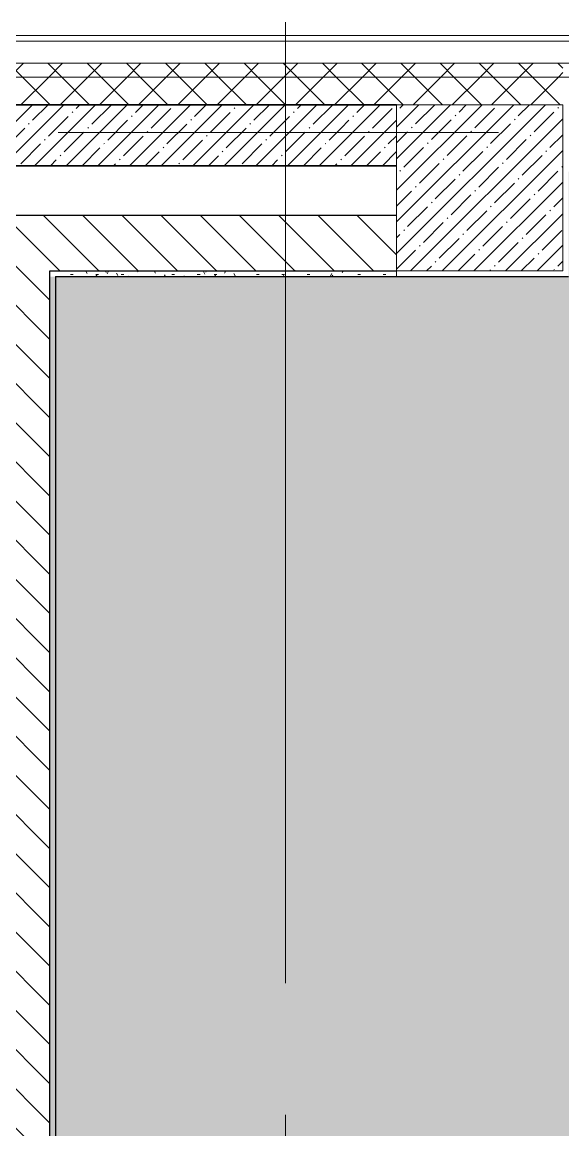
# Model space of a CAD drawing. Header units: millimetres. Extents: x -4196 to 190310, y -8553 to 29000.
# Drawn here: x 28660 to 30610, y 23400 to 27398 of the extents above; entities that cross this region are included whole.
import ezdxf

# ---------------------------------------------------------------- set-up
doc = ezdxf.new("R2010")
doc.units = ezdxf.units.MM
doc.linetypes.add('Осевая', pattern=[3175, 635, -476.25, 1587.5, -476.25])
for name, color, linetype, lineweight in [('A-CLNG-PATT', 7, 'Continuous', 9), ('A-WALL', 7, 'Continuous', 9), ('I-WALL', 7, 'Continuous', 9), ('S-COLS', 7, 'Continuous', 9), ('Оси', 7, 'Continuous', 9), ('Оси-2', 7, 'Осевая', 9)]:
    doc.layers.add(name, color=color, linetype=linetype, lineweight=lineweight)
for name, color, linetype, lineweight, true_color in [('A-WALL-1', 7, 'Continuous', 35, 0x3c3c3c), ('A-WALL-2', 7, 'Continuous', 25, 0x3c3c3c), ('A-WALL-3', 7, 'Continuous', 13, 0x3c3c3c), ('A-WALL-FNSH-1', 7, 'Continuous', 9, 0x3c3c3c), ('A-WALL-FNSH-2', 7, 'Continuous', 13, 0x3c3c3c)]:
    doc.layers.add(name, color=color, linetype=linetype, lineweight=lineweight, true_color=true_color)
pattern_1 = [(45, (0, 0), (-57.02463, 57.02463), []), (45, (57.025, 0), (-57.02463, 57.02463), [100.806, -20.161, 3.353, -16.808])]
pattern_2 = [(135, (0, 0), (-70.71068, -70.71068), [])]
pattern_3 = [(45, (0, 0), (-70.71068, 70.71068), []), (135, (0, 0), (-70.71068, -70.71068), [])]
pattern_4 = [(0, (0, 0), (121.92, 30.48), [10.058, -81.382, 10.058, -81.382, -487.68]), (0, (0, 0), (121.92, 30.48), [-182.88, 10.058, -172.822, 10.058, -81.382, -213.36]), (0, (0, 0), (121.92, 30.48), [-457.2, 10.058, -50.902, 10.058, -142.342]), (120, (45.72, 15.24), (-87.356454, 90.345817), [10.058, -81.382, 10.058, -81.382, -487.68]), (120, (45.72, 15.24), (-87.356454, 90.345817), [-182.88, 10.058, -172.822, 10.058, -81.382, -213.36]), (120, (45.72, 15.24), (-87.356454, 90.345817), [-457.2, 10.058, -50.902, 10.058, -142.342]), (240, (60.96, 76.2), (-34.563546, -120.825817), [10.058, -81.382, 10.058, -81.382, -487.68]), (240, (60.96, 76.2), (-34.563546, -120.825817), [-182.88, 10.058, -172.822, 10.058, -81.382, -213.36]), (240, (60.96, 76.2), (-34.563546, -120.825817), [-457.2, 10.058, -50.902, 10.058, -142.342])]

# ---------------------------------------------------------------- blocks, each defined once
blk = doc.blocks.new('BSC_Колонна _Прямоугольная - 600х600-V18-План потолков с обозначением видов отделки и геометрии 1 этажа в осях 1-12')
at = {"layer": 'S-COLS'}
h = blk.add_hatch(dxfattribs=at)
h.set_pattern_fill('FP_34', color=256, style=0, pattern_type=2)
h.set_pattern_definition([(45, (-30310, -26800), (-57.02463, 57.02463), []), (45, (-30252.975, -26800), (-57.02463, 57.02463), [100.806, -20.161, 3.353, -16.808])])
h.paths.add_polyline_path([(300, -300), (300, 300), (-300, 300), (-300, -300), (-275.8, -300)])
for p, q in [((300, 300), (-300, 300)), ((-300, 300), (-300, -300)), ((300, -300), (300, 300)), ((-300, -300), (300, -300))]:
    blk.add_line(p, q, dxfattribs=at)

msp = doc.modelspace()

# ---------------------------------------------------------------- hatches: boundary and pattern name
at = {"layer": 'A-CLNG-PATT'}
h = msp.add_hatch(color=256, dxfattribs=at)
h.paths.add_polyline_path([(28781, 20121), (33389, 20121), (33389, 21979), (32989, 21979), (32989, 22621), (33369, 22621), (33369, 25229), (32488.5, 25229), (32488.5, 26859), (30631, 26859), (30631, 26479), (28781, 26479), (28781, 21011.4)])
h.paths.add_polyline_path([(29990, 21979), (29990, 22620), (30631, 22620), (30631, 21979)])
at = {"layer": 'A-WALL'}
h = msp.add_hatch(dxfattribs=at)
h.set_pattern_fill('FP_6', color=256, style=0, pattern_type=2)
h.set_pattern_definition(pattern_3)
h.paths.add_polyline_path([(33349.9, 27200), (33760, 27200), (33760, 27250), (33010, 27250), (33010, 27200), (33018.3, 27200)])
h.paths.add_polyline_path([(30034.2, 27200), (30610, 27200), (30610, 27250), (19610.3, 27250), (19610.3, 27200), (27381.6, 27200)])
h.paths.add_polyline_path([(18110.3, 27200), (18710.3, 27200), (18710.3, 27250), (17810.3, 27250), (17810.3, 27200), (18097.6, 27200)])
h.paths.add_polyline_path([(16010.3, 27200), (16910.3, 27200), (16910.3, 27250), (16010.3, 27250)])
h.paths.add_polyline_path([(13730, 27200), (15110.3, 27200), (15110.3, 27250), (13730, 27250)])
h = msp.add_hatch(dxfattribs=at)
h.set_pattern_fill('FP_6', color=256, style=0, pattern_type=2)
h.set_pattern_definition(pattern_3)
h.paths.add_polyline_path([(25810, 27100), (30610, 27100), (30610, 27200), (19610.3, 27200), (19610.3, 27100), (22510, 27100)])
h.paths.add_polyline_path([(16771.3, 27100), (16910.3, 27100), (16910.3, 27200), (16010.3, 27200), (16010.3, 27100)])
h.paths.add_polyline_path([(14310, 27100), (15110.3, 27100), (15110.3, 27200), (13730, 27200), (13730, 27100), (14118.8, 27100)])
h.paths.add_polyline_path([(17810.3, 27100), (18710.3, 27100), (18710.3, 27200), (17810.3, 27200)])
h.paths.add_polyline_path([(33610, 27100), (33710, 27100), (33710, 27200), (33010, 27200), (33010, 27100), (33349.9, 27100)])
at = {"layer": 'I-WALL'}
h = msp.add_hatch(dxfattribs=at)
h.set_pattern_fill('FP_1', color=256, style=0, pattern_type=2)
h.set_pattern_definition(pattern_1)
h.paths.add_polyline_path([(26410, 26880), (29810, 26880), (29810, 27100), (26410, 27100), (26410, 26904.3)])
h = msp.add_hatch(dxfattribs=at)
h.set_pattern_fill('FP_1', color=256, style=0, pattern_type=2)
h.set_pattern_definition(pattern_1)
h.paths.add_polyline_path([(29990, 26880), (30010, 26880), (30010, 27100), (29810, 27100), (29810, 26880)])
h = msp.add_hatch(dxfattribs=at)
h.set_pattern_fill('FP_19', color=256, style=0, pattern_type=2)
h.set_pattern_definition(pattern_2)
h.paths.add_polyline_path([(26410, 26500.7), (28560, 26501), (28560, 26504.1), (30010, 26504.1), (30010, 26700), (26410, 26700), (26410, 26501)])
h = msp.add_hatch(dxfattribs=at)
h.set_pattern_fill('FP_19', color=256, style=0, pattern_type=2)
h.set_pattern_definition(pattern_2)
h.paths.add_polyline_path([(29990, 26500), (30010, 26500), (30010, 26504.1), (28560, 26504.1), (28560, 26500), (28781, 26500)])
h = msp.add_hatch(dxfattribs=at)
h.set_pattern_fill('FP_19', color=256, style=0, pattern_type=2)
h.set_pattern_definition(pattern_2)
h.paths.add_polyline_path([(28560, 15200.2), (28760, 15200.2), (28760, 26500), (28560, 26500), (28560, 15210)])
h = msp.add_hatch(dxfattribs=at)
h.set_pattern_fill('FP_80', color=256, style=0, pattern_type=2)
h.set_pattern_definition(pattern_4)
h.paths.add_polyline_path([(30010, 26480), (30010, 26500), (28760, 26500), (28760, 26480), (29990, 26480)])
h = msp.add_hatch(dxfattribs=at)
h.set_pattern_fill('FP_80', color=256, style=0, pattern_type=2)
h.set_pattern_definition(pattern_4)
h.paths.add_polyline_path([(28760, 20100), (28780, 20100), (28780, 26480), (28760, 26479), (28760, 20121)])

# ---------------------------------------------------------------- linework, layer by layer
at = {"layer": 'A-WALL'}
for p, q in [((19610.3, 27250), (30810, 27250)), ((19610.3, 27200), (30810, 27200))]:
    msp.add_line(p, q, dxfattribs=at)
at = {"layer": 'A-WALL-1'}
for p, q in [((30010, 27100), (26410, 27100)), ((26410, 26880), (30010, 26880))]:
    msp.add_line(p, q, dxfattribs=at)
at = {"layer": 'A-WALL-2'}
for p, q in [((30010, 26700), (26410, 26700)), ((28760, 20100), (28760, 26500)), ((28760, 26500), (30010, 26500)), ((28780, 26480), (30010, 26480)), ((28780, 26480), (28780, 20120)), ((30610, 26480), (30630, 26480))]:
    msp.add_line(p, q, dxfattribs=at)
at = {"layer": 'A-WALL-3'}
msp.add_line((19610.3, 27330), (30810, 27330), dxfattribs=at)
at = {"layer": 'A-WALL-FNSH-1'}
msp.add_line((33860, 27350), (19610.3, 27350), dxfattribs=at)
at = {"layer": 'A-WALL-FNSH-2'}
for p in [(30631, 26479), (28781, 20120)]:
    msp.add_line(p, (28781, 26479), dxfattribs=at)
at = {"layer": 'I-WALL'}
for p in [(30010, 26500), (30610, 26480)]:
    msp.add_line(p, (30010, 26480), dxfattribs=at)
at = {"layer": 'Оси'}
msp.add_line((29610, 24898.1), (29610, 27398.1), dxfattribs=at)
at = {"layer": 'Оси-2'}
for p, q in [((-896.3, 27000), (31235, 27000)), ((29610, 593.7), (29610, 24898.1))]:
    msp.add_line(p, q, dxfattribs=at)

# ---------------------------------------------------------------- block references
at = {"layer": 'S-COLS'}
msp.add_blockref('BSC_Колонна _Прямоугольная - 600х600-V18-План потолков с обозначением видов отделки и геометрии 1 этажа в осях 1-12', (30310, 26800), dxfattribs=at)

doc.saveas('drawing.dxf')
